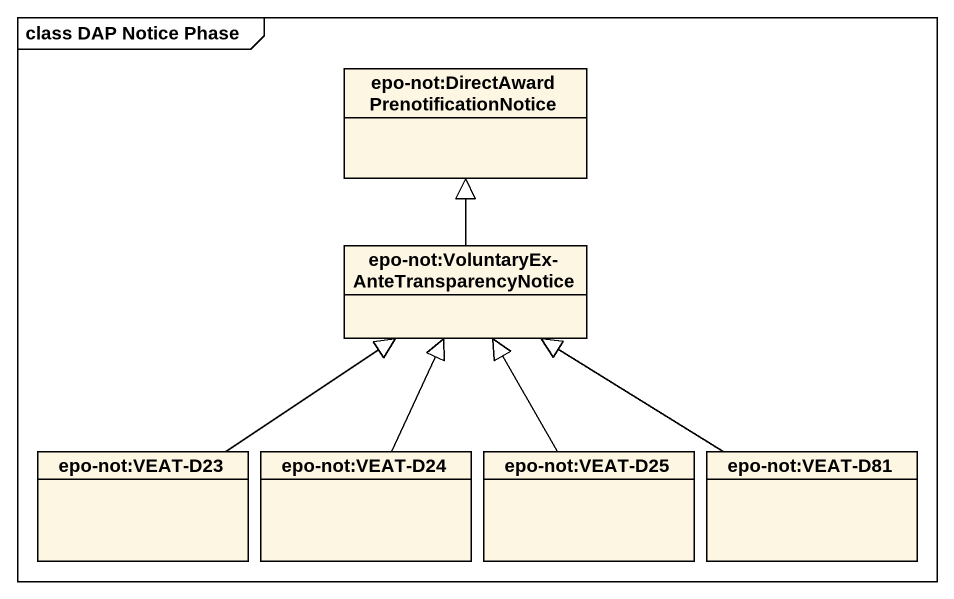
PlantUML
@startuml
mainframe class DAP Notice Phase
hide circle
hide empty members
class "epo-not:DirectAwardPrenotificationNotice" as epo_not_DirectAwardPrenotifi
class "epo-not:VoluntaryEx-AnteTransparencyNotice" as epo_not_VoluntaryEx
class "epo-not:VEAT-D23" as epo_not_VEAT_D23
class "epo-not:VEAT-D24" as epo_not_VEAT_D24
class "epo-not:VEAT-D25" as epo_not_VEAT_D25
class "epo-not:VEAT-D81" as epo_not_VEAT_D81
epo_not_VoluntaryEx -up-|> epo_not_DirectAwardPrenotifi
epo_not_VEAT_D23 -up-|> epo_not_VoluntaryEx
epo_not_VEAT_D24 -up-|> epo_not_VoluntaryEx
epo_not_VEAT_D25 -up-|> epo_not_VoluntaryEx
epo_not_VEAT_D81 -up-|> epo_not_VoluntaryEx
@enduml
